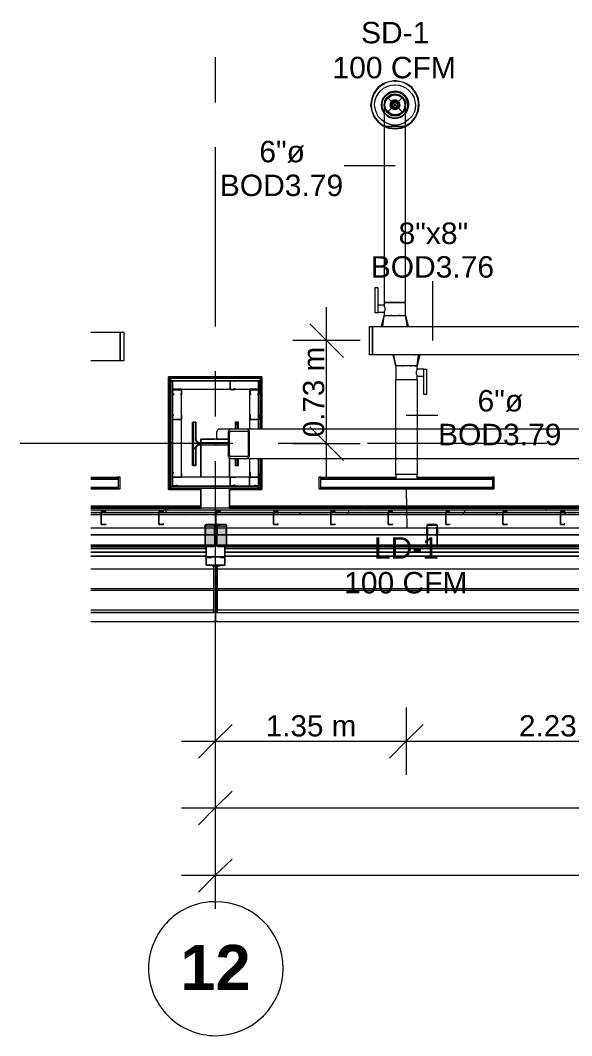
# Model space of a CAD drawing. Header units: metres. Extents: x -2 to 237, y -8 to 52.
# Drawn here: x 3.96 to 7.86, y 5.82 to 13.01 of the extents above; entities that cross this region are included whole.
import ezdxf

# ---------------------------------------------------------------- set-up
doc = ezdxf.new("R2010")
doc.units = ezdxf.units.M
doc.layers.add('HVAC - Ductos', color=5, linetype='Continuous', lineweight=0)
doc.layers.add('PDF2_Text', color=7, linetype='Continuous', lineweight=0)
doc.layers.add('PDF2_Geometry', color=7, linetype='Continuous', lineweight=0, true_color=0xaaaaaa)
doc.layers.add('PDF2_Solid Fills', color=7, linetype='Continuous', lineweight=0, true_color=0xffffff)
doc.styles.add('PDF Helvetica', font='')
doc.styles.add('PDF Helvetica Bold', font='')
doc.styles.get('PDF Helvetica').set_extended_font_data('Helvetica')
doc.styles.get('PDF Helvetica Bold').set_extended_font_data('Helvetica', bold=True)

msp = doc.modelspace()

# ---------------------------------------------------------------- hatches: boundary and pattern name
at = {"layer": 'PDF2_Solid Fills', "lineweight": 0, "transparency": 33554559}
h = msp.add_hatch(color=256, dxfattribs=at)
h.paths.add_polyline_path([(5.4958, 9.908), (5.4821, 9.908), (5.4821, 9.8575), (5.4958, 9.8575)])
h.paths.add_polyline_path([(5.2023, 10.041), (5.2023, 10.1648), (5.1839, 10.1648), (5.1839, 9.8575), (5.2023, 9.8575), (5.2023, 9.9859), (5.2069, 9.9997), (5.2115, 10.0043), (5.2252, 10.0089), (5.4316, 10.0089), (5.4316, 10.018), (5.2115, 10.018), (5.2115, 10.0272), (5.2069, 10.0272), (5.2069, 10.041)])
h.paths.add_polyline_path([(5.4821, 10.1143), (5.4958, 10.1143), (5.4958, 10.1648), (5.4821, 10.1648)])
for points in [[(4.4593, 9.5227), (56.4401, 9.5227), (56.4401, 9.541), (4.4593, 9.541)], [(5.3307, 9.2888), (5.3398, 9.2888), (5.3398, 9.4401), (5.2664, 9.4401), (5.2664, 9.2888), (5.2756, 9.2888), (5.3307, 9.2842)], [(5.4132, 9.2888), (5.4224, 9.2888), (5.4224, 9.4401), (5.349, 9.4401), (5.349, 9.2888), (5.3582, 9.2888), (5.4132, 9.2842)]]:
    msp.add_hatch(color=256, dxfattribs=at).paths.add_polyline_path(points)
h = msp.add_hatch(color=256, dxfattribs=at)
h.paths.add_polyline_path([(6.1562, 9.509), (6.1562, 9.5227), (4.4593, 9.5227), (4.4593, 9.509)])
h.paths.add_polyline_path([(55.7246, 9.5227), (55.7246, 9.509), (56.4538, 9.509), (56.4538, 9.5227)])
h.paths.add_polyline_path([(53.6929, 9.5227), (53.6929, 9.509), (55.72, 9.509), (55.72, 9.5227)])
h.paths.add_polyline_path([(50.8494, 9.5227), (50.8494, 9.509), (53.6883, 9.509), (53.6883, 9.5227)])
h.paths.add_polyline_path([(48.8177, 9.5227), (48.8177, 9.509), (50.8448, 9.509), (50.8448, 9.5227)])
h.paths.add_polyline_path([(45.9742, 9.5227), (45.9742, 9.509), (48.8131, 9.509), (48.8131, 9.5227)])
h.paths.add_polyline_path([(43.9425, 9.5227), (43.9425, 9.509), (45.9696, 9.509), (45.9696, 9.5227)])
h.paths.add_polyline_path([(43.1307, 9.5227), (43.1307, 9.509), (43.9379, 9.509), (43.9379, 9.5227)])
h.paths.add_polyline_path([(41.099, 9.5227), (41.099, 9.509), (43.1261, 9.509), (43.1261, 9.5227)])
h.paths.add_polyline_path([(39.0673, 9.5227), (39.0673, 9.509), (41.0944, 9.509), (41.0944, 9.5227)])
h.paths.add_polyline_path([(38.2555, 9.5227), (38.2555, 9.509), (39.0627, 9.509), (39.0627, 9.5227)])
h.paths.add_polyline_path([(36.2238, 9.5227), (36.2238, 9.509), (38.2509, 9.509), (38.2509, 9.5227)])
h.paths.add_polyline_path([(34.1921, 9.5227), (34.1921, 9.509), (36.2192, 9.509), (36.2192, 9.5227)])
h.paths.add_polyline_path([(33.3803, 9.5227), (33.3803, 9.509), (34.1875, 9.509), (34.1875, 9.5227)])
h.paths.add_polyline_path([(31.3486, 9.5227), (31.3486, 9.509), (33.3757, 9.509), (33.3757, 9.5227)])
h.paths.add_polyline_path([(28.5051, 9.5227), (28.5051, 9.509), (31.344, 9.509), (31.344, 9.5227)])
h.paths.add_polyline_path([(26.4734, 9.5227), (26.4734, 9.509), (28.5005, 9.509), (28.5005, 9.5227)])
h.paths.add_polyline_path([(23.6299, 9.5227), (23.6299, 9.509), (26.4688, 9.509), (26.4688, 9.5227)])
h.paths.add_polyline_path([(21.5982, 9.5227), (21.5982, 9.509), (23.6253, 9.509), (23.6253, 9.5227)])
h.paths.add_polyline_path([(20.7864, 9.5227), (20.7864, 9.509), (21.5936, 9.509), (21.5936, 9.5227)])
h.paths.add_polyline_path([(18.7547, 9.5227), (18.7547, 9.509), (20.7818, 9.509), (20.7818, 9.5227)])
h.paths.add_polyline_path([(16.7229, 9.5227), (16.7229, 9.509), (18.7501, 9.509), (18.7501, 9.5227)])
h.paths.add_polyline_path([(15.9112, 9.5227), (15.9112, 9.509), (16.7184, 9.509), (16.7184, 9.5227)])
h.paths.add_polyline_path([(13.8795, 9.5227), (13.8795, 9.509), (15.9066, 9.509), (15.9066, 9.5227)])
h.paths.add_polyline_path([(11.8478, 9.5227), (11.8478, 9.509), (13.8749, 9.509), (13.8749, 9.5227)])
h.paths.add_polyline_path([(11.036, 9.5227), (11.036, 9.509), (11.8432, 9.509), (11.8432, 9.5227)])
h.paths.add_polyline_path([(9.0043, 9.5227), (9.0043, 9.509), (11.0314, 9.509), (11.0314, 9.5227)])
h.paths.add_polyline_path([(6.1608, 9.5227), (6.1608, 9.509), (8.9997, 9.509), (8.9997, 9.5227)])
h = msp.add_hatch(color=256, dxfattribs=at)
h.paths.add_polyline_path([(6.8442, 9.4355), (6.9038, 9.4401), (6.8396, 9.4401), (6.8396, 9.2888)])
h.paths.add_polyline_path([(6.9084, 9.2888), (6.9129, 9.4401), (6.9084, 9.4401)])
h.paths.add_polyline_path([(6.9038, 9.2842), (6.9038, 9.2888), (6.8442, 9.2888)])

# ---------------------------------------------------------------- linework, layer by layer
at = {"layer": 'HVAC - Ductos', "lineweight": 0}
for points in [[(6.5185, 10.8436), (6.5368, 10.9215), (6.5414, 10.9215), (6.546, 10.9215), (6.5598, 10.9215), (6.5736, 10.9215), (6.5919, 10.9215), (6.6148, 10.9215), (6.6332, 10.9215), (6.6515, 10.9215), (6.6653, 10.9215), (6.6791, 10.9215), (6.6836, 10.9215), (6.6882, 10.9215), (6.6882, 11.0133), (6.6791, 11.0133), (6.6653, 11.0133), (6.6515, 11.0133), (6.6332, 11.0133), (6.6148, 11.0133), (6.5919, 11.0133), (6.5736, 11.0133), (6.5598, 11.0133), (6.546, 11.0133), (6.5414, 11.0133), (6.5368, 11.0133), (6.5414, 11.0133), (6.546, 11.0133), (6.5598, 11.0133), (6.5736, 11.0133), (6.5919, 11.0133), (6.6148, 11.0133), (6.6332, 11.0133), (6.6515, 11.0133), (6.6653, 11.0133), (6.6791, 11.0133), (6.6882, 11.0133), (6.6882, 12.2607), (6.6974, 12.2653), (6.7341, 12.2928), (6.7616, 12.3295), (6.7799, 12.3708), (6.7845, 12.412), (6.7799, 12.458), (6.7616, 12.4992), (6.7341, 12.5359), (6.6974, 12.5634), (6.6561, 12.5771), (6.6148, 12.5863), (6.569, 12.5771), (6.5277, 12.5634), (6.491, 12.5359), (6.4635, 12.4992), (6.4497, 12.458), (6.4405, 12.412), (6.4497, 12.3708), (6.4635, 12.3295), (6.491, 12.2928), (6.5277, 12.2653), (6.5368, 12.2607), (6.5368, 11.0133), (6.5368, 10.9949), (6.491, 10.9949), (6.491, 10.9903), (6.491, 10.9857), (6.491, 10.9812), (6.491, 10.9766), (6.491, 10.9674), (6.491, 10.9628), (6.491, 10.9536), (6.491, 10.949), (6.491, 10.9445), (6.5368, 10.9445), (6.5368, 10.9215), (6.5414, 10.9215)], [(6.6148, 12.5863), (6.6148, 12.5771)], [(6.546, 12.4488), (6.5414, 12.435), (6.5368, 12.412), (6.5414, 12.4396), (6.546, 12.4442), (6.5598, 12.4671), (6.5828, 12.4809), (6.5874, 12.4854), (6.6102, 12.49)], [(6.546, 12.4534), (6.5598, 12.4671), (6.5736, 12.4809), (6.5919, 12.4854)], [(6.546, 12.4534), (6.5598, 12.4671), (6.5736, 12.4809), (6.5828, 12.4809), (6.5828, 12.4854), (6.5874, 12.4854), (6.5919, 12.4854)], [(6.546, 12.4442), (6.5598, 12.4671), (6.5828, 12.4809)], [(6.5828, 12.3479), (6.5598, 12.3616), (6.5736, 12.3479), (6.5919, 12.3387), (6.6148, 12.3387), (6.5874, 12.3433), (6.5828, 12.3433), (6.5598, 12.3616), (6.5782, 12.3479), (6.5919, 12.3433), (6.6148, 12.3387), (6.6332, 12.3433), (6.6515, 12.3479), (6.6653, 12.3616), (6.6791, 12.3754), (6.6836, 12.3937), (6.6882, 12.412), (6.6836, 12.4304), (6.6791, 12.4488), (6.6653, 12.4671), (6.6515, 12.4763), (6.6332, 12.4854), (6.6148, 12.49), (6.6377, 12.4854), (6.6423, 12.4809), (6.6653, 12.4671), (6.6791, 12.4442)], [(6.5828, 12.4809), (6.5828, 12.4854), (6.5874, 12.4854)], [(6.5874, 12.4809), (6.6148, 12.4854), (6.6377, 12.4809)], [(6.5965, 12.4854), (6.5919, 12.4854), (6.6148, 12.4854), (6.6332, 12.4854), (6.6515, 12.4809), (6.6653, 12.4671), (6.6791, 12.4534)], [(6.5965, 12.4854), (6.6148, 12.49), (6.6332, 12.4854), (6.6377, 12.4854), (6.6423, 12.4854), (6.6469, 12.4809), (6.6423, 12.4854), (6.6377, 12.4854)], [(6.6148, 12.49), (6.6423, 12.4854), (6.6653, 12.4671), (6.6836, 12.4442), (6.6836, 12.4396), (6.6882, 12.412), (6.6836, 12.3891), (6.6836, 12.3846), (6.6836, 12.38)], [(6.6469, 12.3433), (6.6423, 12.3433), (6.6377, 12.3433), (6.6148, 12.3387), (6.6332, 12.3387), (6.6515, 12.3479), (6.6653, 12.3616), (6.6836, 12.3846), (6.6653, 12.3616), (6.6791, 12.3754), (6.6882, 12.3937), (6.6882, 12.4075), (6.6882, 12.412), (6.6836, 12.3846), (6.6882, 12.412), (6.6836, 12.4442), (6.6653, 12.4671), (6.6469, 12.4809)], [(6.6791, 12.4534), (6.6653, 12.4671), (6.6515, 12.4809), (6.6423, 12.4809)], [(6.5414, 12.4396), (6.5414, 12.435), (6.5368, 12.412), (6.5368, 12.4075)], [(6.5368, 12.412), (6.5414, 12.3846), (6.5368, 12.412)], [(6.5368, 12.412), (6.5368, 12.4075), (6.5368, 12.3891), (6.5368, 12.3616), (6.5368, 12.3203), (6.5368, 12.2791), (6.5368, 12.2607), (6.5414, 12.2607), (6.546, 12.2607), (6.5598, 12.2607), (6.5736, 12.2607), (6.5919, 12.2607), (6.6148, 12.2607), (6.6332, 12.2607), (6.6515, 12.2607), (6.6653, 12.2607), (6.6791, 12.2607), (6.6882, 12.2607), (6.6882, 12.3066), (6.6882, 12.3433), (6.6882, 12.3754), (6.6882, 12.3983), (6.6882, 12.412)], [(6.546, 12.4442), (6.5414, 12.4442), (6.5414, 12.4396), (6.5414, 12.4442), (6.546, 12.4442), (6.546, 12.4488)], [(6.546, 12.3891), (6.5414, 12.412), (6.546, 12.4396)], [(6.546, 12.38), (6.5414, 12.3846), (6.5598, 12.3616), (6.546, 12.3846)], [(6.5414, 12.3846), (6.5598, 12.3616), (6.5828, 12.3433), (6.6148, 12.3387), (6.6423, 12.3433), (6.6653, 12.3616), (6.6423, 12.3433), (6.6148, 12.3387), (6.5828, 12.3433)], [(6.6791, 12.3846), (6.6653, 12.3616), (6.6423, 12.3479)], [(6.6791, 12.4488), (6.6882, 12.435), (6.6882, 12.412), (6.6836, 12.4396)], [(6.6791, 12.4488), (6.6836, 12.4442), (6.6836, 12.4396), (6.6882, 12.435), (6.6882, 12.412), (6.6882, 12.4075)], [(6.6836, 12.4442), (6.6836, 12.4396)], [(6.6882, 12.2928), (6.6745, 12.2837), (6.6332, 12.2699), (6.5919, 12.2699), (6.5552, 12.2837), (6.5368, 12.2928)], [(6.5368, 12.2653), (6.569, 12.2516), (6.6148, 12.247), (6.6561, 12.2516), (6.6882, 12.2653)], [(6.6882, 12.2607), (6.6561, 12.247), (6.6148, 12.2424), (6.569, 12.247), (6.5368, 12.2607)], [(6.6882, 12.2607), (6.6791, 12.2607), (6.6653, 12.2607), (6.6515, 12.2607), (6.6332, 12.2607), (6.6148, 12.2607), (6.5919, 12.2607), (6.5736, 12.2607), (6.5598, 12.2607), (6.546, 12.2607), (6.5414, 12.2607), (6.5368, 12.2607)], [(6.6148, 11.9809), (6.2526, 11.9809)], [(6.8808, 10.7427), (6.8808, 11.1646)], [(6.1287, 9.775), (6.1287, 10.9812)], [(6.5368, 10.9949), (6.5368, 10.9903), (6.5368, 10.9857), (6.5414, 10.9812), (6.5414, 10.972), (6.5414, 10.9628), (6.5414, 10.9536), (6.5368, 10.949), (6.5368, 10.9445)], [(6.5277, 10.8436), (6.5368, 10.9215), (6.5185, 10.8436), (6.5231, 10.8436), (6.5277, 10.8436), (6.5368, 10.8436)], [(6.5782, 10.9215), (6.5828, 10.9215), (6.5874, 10.9215), (6.5828, 10.9215)], [(6.6102, 10.9215), (6.6148, 10.9215)], [(6.6791, 10.9215), (6.6836, 10.9215)], [(6.7065, 10.8436), (6.6882, 10.9215), (6.7065, 10.8436)], [(6.702, 10.8436), (6.6882, 10.9215)], [(4.4593, 10.8023), (4.6657, 10.8023), (4.6657, 10.6005), (4.4593, 10.6005)], [(6.0095, 10.8619), (6.1287, 10.7427), (6.248, 10.6234)], [(6.5414, 10.8436), (6.5598, 10.8436), (6.5644, 10.8436), (6.569, 10.8436), (6.5782, 10.8436), (6.5919, 10.8436), (6.5965, 10.8436), (6.6011, 10.8436), (6.624, 10.8436), (6.6286, 10.8436), (6.6332, 10.8436), (6.6469, 10.8436), (6.6561, 10.8436), (6.6607, 10.8436), (6.6653, 10.8436), (6.6836, 10.8436)], [(6.6882, 10.8436), (6.6974, 10.8436), (6.702, 10.8436), (6.7065, 10.8436)], [(6.3671, 10.7427), (6.1287, 10.7427), (5.8902, 10.7427)], [(6.6194, 10.6417), (6.6102, 10.6417), (6.6057, 10.6417), (6.6011, 10.6417)], [(6.6011, 10.6417), (6.6194, 10.5638), (6.6011, 10.6417)], [(6.6194, 10.5638), (6.624, 10.5638), (6.6194, 10.5638), (6.6057, 10.6417)], [(6.7891, 10.6417), (6.7708, 10.5638), (6.7662, 10.5638), (6.7616, 10.5638), (6.7479, 10.5638), (6.7341, 10.5638), (6.7157, 10.5638), (6.6928, 10.5638), (6.6745, 10.5638), (6.6561, 10.5638), (6.6423, 10.5638), (6.6286, 10.5638), (6.624, 10.5638), (6.6194, 10.5638), (6.6194, 10.4675), (6.6286, 10.4675), (6.6423, 10.4675), (6.6561, 10.4675), (6.6745, 10.4675), (6.6928, 10.4675), (6.7157, 10.4675), (6.7341, 10.4675), (6.7479, 10.4675), (6.7616, 10.4675), (6.7662, 10.4675), (6.7708, 10.4675), (6.7708, 9.7933), (6.7662, 9.7933), (6.7616, 9.7933), (6.7479, 9.7933), (6.7341, 9.7933), (6.7157, 9.7933), (6.6928, 9.7933), (6.6745, 9.7933), (6.6561, 9.7933), (6.6423, 9.7933), (6.6286, 9.7933), (6.624, 9.7933), (6.6194, 9.7933), (6.6194, 9.7612), (6.624, 9.7612), (6.6286, 9.7612), (6.6423, 9.7612), (6.6561, 9.7612), (6.6745, 9.7612), (6.6928, 9.7612), (6.7157, 9.7612), (6.7341, 9.7612), (6.7479, 9.7612), (6.7616, 9.7612), (6.7662, 9.7612), (6.7708, 9.7612), (6.7708, 9.7933), (6.7662, 9.7933)], [(6.7708, 9.7933), (6.7662, 9.7933), (6.7616, 9.7933), (6.7479, 9.7933), (6.7341, 9.7933), (6.7157, 9.7933), (6.6928, 9.7933), (6.6745, 9.7933), (6.6561, 9.7933), (6.6423, 9.7933), (6.6286, 9.7933), (6.6194, 9.7933), (6.6194, 10.4675), (6.6286, 10.4675), (6.6423, 10.4675), (6.6561, 10.4675), (6.6745, 10.4675), (6.6928, 10.4675), (6.7157, 10.4675), (6.7341, 10.4675), (6.7479, 10.4675), (6.7616, 10.4675), (6.7662, 10.4675), (6.7708, 10.4675), (6.7708, 10.4904), (6.8166, 10.4904), (6.8166, 10.495), (6.8166, 10.4996), (6.8166, 10.5042), (6.8166, 10.5088), (6.8166, 10.5179), (6.8166, 10.5225), (6.8166, 10.5271), (6.8166, 10.5317), (6.8166, 10.5362), (6.8166, 10.5408), (6.7708, 10.5408), (6.7708, 10.5638), (6.7799, 10.6417)], [(6.6423, 10.6417), (6.624, 10.6417)], [(6.7479, 10.6417), (6.7433, 10.6417), (6.7387, 10.6417), (6.7295, 10.6417), (6.7157, 10.6417), (6.7111, 10.6417), (6.7065, 10.6417), (6.6836, 10.6417), (6.6791, 10.6417), (6.6745, 10.6417), (6.6607, 10.6417), (6.6515, 10.6417), (6.6469, 10.6417)], [(6.7662, 10.6417), (6.7525, 10.6417), (6.7571, 10.6417)], [(6.7708, 10.5638), (6.7891, 10.6417), (6.7845, 10.6417), (6.7799, 10.6417), (6.7708, 10.6417)], [(6.7708, 10.4904), (6.7708, 10.495), (6.7662, 10.5042), (6.7662, 10.5134), (6.7662, 10.5179), (6.7662, 10.5271), (6.7708, 10.5362), (6.7708, 10.5408)], [(6.6928, 10.2152), (6.9175, 10.2152)], [(6.0095, 10.1327), (6.1287, 10.0134), (6.248, 9.8942)], [(5.8902, 10.0134), (6.1287, 10.0134), (6.3671, 10.0134)], [(4.4593, 9.775), (4.6519, 9.775), (4.6519, 9.7704), (4.6519, 9.752), (4.6519, 9.7429)], [(4.6519, 9.7704), (4.4593, 9.7704)], [(4.4593, 9.7612), (4.6519, 9.7612), (4.4593, 9.7612), (4.6519, 9.7612), (4.6519, 9.7016), (4.4593, 9.7016)], [(4.6519, 9.7199), (4.6519, 9.7107), (4.6519, 9.6924), (4.4593, 9.6924), (4.6519, 9.6924)], [(4.6519, 9.7566), (4.6519, 9.752), (4.6519, 9.7475)], [(4.6519, 9.7153), (4.6519, 9.7107), (4.6519, 9.7062)], [(6.0874, 9.7429), (6.0874, 9.752), (6.0874, 9.7704), (6.0874, 9.775), (6.6194, 9.775)], [(6.6194, 9.7704), (6.0874, 9.7704)], [(6.0874, 9.7475), (6.0874, 9.752), (6.0874, 9.7566)], [(7.3028, 9.7199), (7.3028, 9.7107), (7.3028, 9.6924), (6.0874, 9.6924), (7.3028, 9.6924)], [(6.0874, 9.6924), (6.0874, 9.7107), (6.0874, 9.7199)], [(6.0874, 9.7062), (6.0874, 9.7107), (6.0874, 9.7153)], [(6.7708, 9.775), (7.3028, 9.775), (7.3028, 9.7704), (7.3028, 9.752), (7.3028, 9.7429)], [(7.3028, 9.7704), (6.7708, 9.7704)], [(7.3028, 9.7566), (7.3028, 9.752), (7.3028, 9.7475)], [(7.3028, 9.7153), (7.3028, 9.7107), (7.3028, 9.7062)], [(6.6928, 9.6924), (6.6974, 9.4127)]]:
    msp.add_lwpolyline(points, dxfattribs=at)
for points in [[(6.6882, 12.2653), (6.6974, 12.2699), (6.7295, 12.2928), (6.7571, 12.3295), (6.7754, 12.3708), (6.7799, 12.412, 1.013803), (6.4451, 12.412), (6.4497, 12.3708), (6.4681, 12.3295), (6.4956, 12.2928), (6.5277, 12.2699), (6.5368, 12.2653)], [(6.5368, 12.2928), (6.5185, 12.3066), (6.491, 12.3341), (6.4773, 12.3708), (6.4681, 12.412, -0.994591), (6.7571, 12.412), (6.7525, 12.3708), (6.7341, 12.3341), (6.7065, 12.3066), (6.6882, 12.2928)]]:
    msp.add_lwpolyline(points, format="xyb", dxfattribs=at)
msp.add_lwpolyline([(6.6882, 12.3571), (6.702, 12.38), (6.7111, 12.412, 1.018928), (6.5185, 12.412), (6.5231, 12.38), (6.5368, 12.3616, -1.353053), (6.7065, 12.412), (6.702, 12.38), (6.6882, 12.3616, 1.353203), (6.5185, 12.412, -1.420109)], format="xyb", close=True, dxfattribs=at)
for points in [[(6.5598, 12.4671), (6.5414, 12.4442), (6.5368, 12.412), (6.5368, 12.4075), (6.5414, 12.3937), (6.546, 12.3754), (6.5598, 12.3616), (6.5506, 12.3754), (6.5414, 12.3937), (6.5414, 12.412), (6.5414, 12.4304), (6.5506, 12.4488), (6.5598, 12.4671), (6.5782, 12.4763), (6.5919, 12.4854), (6.6148, 12.49), (6.5828, 12.4854)], [(6.6791, 12.3846), (6.6653, 12.3616), (6.6423, 12.3479), (6.6148, 12.3433), (6.5874, 12.3479), (6.5644, 12.3616), (6.546, 12.3846), (6.5414, 12.412), (6.546, 12.4396), (6.5644, 12.4625), (6.5874, 12.4809), (6.6148, 12.4854), (6.6423, 12.4809), (6.6653, 12.4625), (6.6791, 12.4396), (6.6836, 12.412)], [(6.5185, 12.412), (6.5231, 12.38), (6.5368, 12.3571), (6.5231, 12.38)], [(6.5828, 12.4304), (6.5782, 12.412), (6.5828, 12.4304), (6.5965, 12.4442), (6.6148, 12.4488), (6.6286, 12.4442), (6.6423, 12.4304), (6.6469, 12.412), (6.6423, 12.4304), (6.6286, 12.4442), (6.6148, 12.4488), (6.5965, 12.4442)], [(6.6423, 12.3983), (6.6469, 12.412), (6.6423, 12.3937), (6.6286, 12.3846), (6.6148, 12.38), (6.5965, 12.3846), (6.5828, 12.3937), (6.5782, 12.412), (6.5828, 12.3983), (6.5965, 12.3846), (6.6148, 12.38), (6.6286, 12.3846)], [(6.5919, 12.4258), (6.5874, 12.412), (6.5919, 12.4304), (6.6057, 12.4396), (6.6194, 12.4396), (6.6332, 12.4304), (6.6377, 12.412), (6.6332, 12.4258), (6.6194, 12.435), (6.6057, 12.435)], [(6.6332, 12.3983), (6.6377, 12.412), (6.6332, 12.3983), (6.6194, 12.3891), (6.6057, 12.3891), (6.5919, 12.3983), (6.5874, 12.412), (6.5919, 12.3983), (6.6057, 12.3891), (6.6194, 12.3891)], [(6.6286, 12.3983), (6.6148, 12.3937), (6.6011, 12.3983), (6.5919, 12.412), (6.6011, 12.4258), (6.6148, 12.435), (6.6286, 12.4258), (6.6332, 12.412)], [(6.6102, 12.4166), (6.6057, 12.412), (6.6102, 12.4166), (6.6148, 12.4166), (6.6194, 12.412), (6.6148, 12.4166)], [(6.6148, 12.4075), (6.6194, 12.412), (6.6148, 12.4075), (6.6102, 12.4075), (6.6057, 12.412), (6.6102, 12.4075)], [(6.6607, 12.3295), (6.6286, 12.3203), (6.5965, 12.3203), (6.5644, 12.3295), (6.5414, 12.3525), (6.5368, 12.3571), (6.5414, 12.3525), (6.5368, 12.3616), (6.5414, 12.3525), (6.5644, 12.3341), (6.5965, 12.3203), (6.6286, 12.3203), (6.6607, 12.3341), (6.6836, 12.3525), (6.6882, 12.3616), (6.6836, 12.3525), (6.6607, 12.3341), (6.6286, 12.3203), (6.5965, 12.3203), (6.5644, 12.3341), (6.5414, 12.3525), (6.5644, 12.3295), (6.5965, 12.3203), (6.6286, 12.3203), (6.6607, 12.3295), (6.6882, 12.3525), (6.6882, 12.3571), (6.6882, 12.3525)], [(6.4727, 11.1187), (6.491, 11.1187), (6.491, 10.9399), (6.4727, 10.9399)], [(6.6469, 10.9215), (6.6423, 10.9215), (6.6377, 10.9215), (6.6423, 10.9215)], [(4.6932, 10.8023), (4.6932, 10.6005), (4.6657, 10.6005), (4.6657, 10.8023)], [(6.4314, 10.6417), (6.4314, 10.8436), (6.4543, 10.8436), (6.4543, 10.6417)], [(8.4172, 10.6417), (6.4543, 10.6417), (6.4543, 10.8436), (8.4172, 10.8436)], [(6.6607, 10.5638), (6.6653, 10.5638), (6.6699, 10.5638), (6.6653, 10.5638)], [(6.7203, 10.5638), (6.7249, 10.5638)], [(6.7525, 10.5638), (6.7616, 10.5638)], [(6.835, 10.362), (6.8166, 10.362), (6.8166, 10.5408), (6.835, 10.5408)], [(4.6657, 9.6924), (4.6657, 9.775), (4.6519, 9.775), (4.6519, 9.6924)], [(6.0737, 9.6924), (6.0874, 9.6924), (6.0874, 9.775), (6.0737, 9.775)], [(6.0874, 9.7612), (7.3028, 9.7612), (6.0874, 9.7612), (7.3028, 9.7612), (7.3028, 9.7016), (6.0874, 9.7016)], [(7.3165, 9.6924), (7.3165, 9.775), (7.3028, 9.775), (7.3028, 9.6924)]]:
    msp.add_lwpolyline(points, close=True, dxfattribs=at)
at = {"layer": 'HVAC - Ductos', "color": 252, "lineweight": 0, "true_color": 0x939598}
for points in [[(5.3398, 8.1423), (5.3398, 7.9037), (5.3398, 7.6653)], [(6.6928, 8.1423), (6.6928, 7.9037), (6.6928, 7.6653)], [(5.4591, 8.023), (5.3398, 7.9037), (5.2207, 7.7845)], [(6.812, 8.023), (6.6928, 7.9037), (6.5736, 7.7845)], [(5.1014, 7.9037), (6.6928, 7.9037), (8.9309, 7.9037), (11.0635, 7.9037), (13.3337, 7.9037), (16.0626, 7.9037), (18.0301, 7.9037), (20.259, 7.9037), (22.4558, 7.9037), (23.7537, 7.9037), (24.8545, 7.9037), (27.1017, 7.9037), (29.4865, 7.9037), (31.665, 7.9037), (32.9583, 7.9037), (34.2701, 7.9037), (36.577, 7.9037)], [(5.3398, 7.6699), (5.3398, 7.4314), (5.3398, 7.1929)], [(5.4591, 7.5506), (5.3398, 7.4314), (5.2207, 7.3121)], [(5.1014, 7.4314), (14.5491, 7.4314), (23.7537, 7.4314), (32.9583, 7.4314), (42.163, 7.4314), (51.3722, 7.4314), (56.2108, 7.4314)], [(5.3398, 7.1883), (5.3398, 6.9544), (5.3398, 6.7159)], [(5.4591, 7.069), (5.3398, 6.9544), (5.2207, 6.8352)], [(5.1014, 6.9544), (56.2108, 6.9544)]]:
    msp.add_lwpolyline(points, dxfattribs=at)
at = {"layer": 'PDF2_Geometry', "lineweight": 0}
for points in [[(56.408, 23.3686), (56.408, 21.8782), (55.3485, 21.8782), (55.3485, 21.8644), (56.408, 21.8644), (56.408, 9.5548), (4.4593, 9.5548)], [(56.408, 21.8644), (56.4538, 21.8644), (56.4401, 21.8644), (56.4217, 21.8644), (56.4217, 9.5548), (56.4217, 9.541), (4.4593, 9.541)], [(5.3398, 12.7514), (5.3398, 12.4304)], [(5.3398, 12.114), (5.3398, 10.8436)], [(4.4593, 9.4172), (56.5456, 9.4172), (56.5456, 9.4401), (56.5456, 9.5089), (56.5456, 9.5548), (56.5456, 9.8483), (56.5456, 10.252), (56.5456, 10.6601), (56.5456, 11.0637)], [(5.3398, 10.5271), (5.3398, 10.2061)], [(5.4407, 9.908), (5.4821, 9.908), (5.4821, 9.8575), (5.5049, 9.8575), (5.5049, 9.908), (5.5829, 9.908), (5.5829, 9.775), (5.1014, 9.775), (5.1014, 10.3987), (5.0372, 10.3987), (5.0372, 9.775), (5.0372, 9.7107), (5.5829, 9.7107), (5.6472, 9.7107), (5.6472, 9.908), (5.6472, 9.697), (5.6609, 9.697), (5.6609, 9.908), (5.6609, 9.697), (5.6655, 9.6924), (5.6701, 9.6878), (5.4407, 9.6878), (5.6701, 9.6878), (5.6701, 9.908), (5.6701, 9.6878), (5.6655, 9.6924), (5.6609, 9.697), (5.6609, 9.908), (5.6609, 9.697), (5.6609, 9.908), (5.6609, 9.697), (5.4407, 9.697), (5.6609, 9.697), (5.4407, 9.697), (5.6609, 9.697), (5.5829, 9.697), (5.0188, 9.697), (5.0188, 9.6924), (5.0142, 9.6878), (5.0096, 9.6878), (5.0096, 10.4858), (5.6701, 10.4858), (5.6701, 10.4813), (5.6655, 10.4767), (5.6609, 10.4767), (5.6609, 10.1143), (5.6609, 10.4583), (5.6472, 10.4583), (5.0372, 10.4583), (5.0372, 10.3987), (5.1014, 10.3987), (5.5829, 10.3987), (5.6472, 10.3987), (5.6472, 10.4583), (5.6472, 10.1143), (5.6472, 10.3987), (5.5829, 10.3987), (5.5829, 10.1143)], [(5.6609, 10.4767), (5.0188, 10.4767), (5.6609, 10.4767)], [(5.6609, 10.1143), (5.6609, 10.4767)], [(5.6609, 10.1143), (5.6609, 10.4767)], [(5.6609, 10.1143), (5.6609, 10.4767), (5.6609, 10.1143)], [(9.3253, 10.1143), (5.6655, 10.1143), (5.6655, 10.4767), (5.6655, 10.1143)], [(5.5829, 9.908), (5.5829, 9.775), (5.5829, 9.7107), (5.5829, 9.775), (5.1014, 9.775), (5.0372, 9.775), (5.1014, 9.775), (5.1014, 10.3987), (5.5829, 10.3987), (5.5829, 10.1143), (5.5049, 10.1143), (5.5049, 10.1648), (5.4821, 10.1648), (5.4821, 10.1143), (5.3674, 10.1143), (5.3628, 10.1143), (5.3582, 10.1097), (5.3536, 10.1052), (5.3536, 10.1006), (5.349, 10.096), (5.349, 10.0914), (5.349, 10.0456)], [(5.239, 10.0043), (5.239, 9.775), (5.239, 10.0043), (5.2252, 10.0043), (5.2161, 9.9997), (5.2069, 9.9905), (5.2023, 9.9814), (5.2023, 9.8575), (5.1793, 9.8575), (5.1793, 10.1648), (5.2023, 10.1648), (5.2023, 10.041), (5.2069, 10.0318), (5.2161, 10.0226), (5.2252, 10.018), (5.239, 10.018), (5.239, 10.0456), (5.239, 10.018)], [(5.4316, 10.018), (5.2252, 10.018), (5.2115, 10.018), (5.2069, 10.0272), (5.2023, 10.041), (5.2023, 10.1648), (5.1839, 10.1648), (5.1839, 9.8575), (5.2023, 9.8575), (5.2023, 9.9814), (5.2069, 9.9951), (5.2115, 10.0043), (5.2252, 10.0043), (5.4316, 10.0043)], [(5.4958, 10.1143), (5.4958, 10.1648), (5.4821, 10.1648), (5.4821, 10.1143)], [(5.4821, 10.1465), (5.4958, 10.1602)], [(5.5646, 9.908), (9.6281, 9.908), (9.6326, 9.9126), (9.6372, 9.9126), (9.6418, 9.9172), (9.6464, 9.9217), (9.6464, 9.9263), (9.6464, 9.9355), (9.6464, 10.0914), (9.6464, 10.096), (9.6464, 10.1006), (9.6418, 10.1052), (9.6372, 10.1097), (9.6326, 10.1143), (9.6281, 10.1143), (5.5646, 10.1143)], [(4.4363, 10.0134), (3.9594, 10.0134)], [(5.4637, 10.0134), (4.4363, 10.0134)], [(5.2207, 10.0043), (5.2298, 10.018)], [(5.3628, 10.0456), (5.3582, 10.0456), (5.3536, 10.0456), (5.349, 10.0456), (5.3536, 10.0456), (5.3582, 10.0456), (5.3628, 10.0456), (5.4316, 10.0456), (5.239, 10.0456), (5.3215, 10.0456), (5.3261, 10.0456), (5.3307, 10.0456), (5.3353, 10.0456), (5.3307, 10.0456), (5.3261, 10.0456), (5.3215, 10.0456)], [(5.3398, 10.0043), (5.3536, 10.018)], [(6.1012, 10.0134), (5.7847, 10.0134)], [(7.6881, 10.0134), (6.4177, 10.0134)], [(5.1839, 9.9722), (5.2023, 9.9905)], [(5.1931, 9.8575), (5.2023, 9.8667)], [(5.3398, 9.8896), (5.3398, 8.5413)], [(5.4407, 9.775), (5.4407, 9.9126), (5.4407, 9.775)], [(5.6655, 9.908), (5.6655, 9.6924), (5.4407, 9.6924), (5.6655, 9.6924), (5.6655, 9.908), (9.3253, 9.908)], [(5.4821, 9.908), (5.4821, 9.8575), (5.4958, 9.8575), (5.4958, 9.908)], [(5.0188, 9.697), (5.6609, 9.697), (5.0188, 9.697)], [(5.4407, 9.697), (5.6609, 9.697)], [(5.4407, 9.697), (5.6609, 9.697)], [(4.4593, 9.5548), (5.239, 9.5548)], [(6.1562, 9.5227), (5.7526, 9.5227), (5.3444, 9.5227), (4.9409, 9.5227), (4.5327, 9.5227), (4.4593, 9.5227)], [(6.1562, 9.5089), (5.7526, 9.5089), (5.3444, 9.5089), (4.9409, 9.5089), (4.5327, 9.5089), (4.4593, 9.5089)], [(5.4407, 9.5548), (14.4436, 9.5548)], [(5.4407, 9.5548), (14.4436, 9.5548)], [(5.4407, 9.5548), (14.4436, 9.5548)], [(8.9997, 9.5227), (8.5961, 9.5227), (8.1879, 9.5227), (7.7844, 9.5227), (7.3761, 9.5227), (6.9726, 9.5227), (6.5644, 9.5227), (6.1608, 9.5227)], [(8.9997, 9.5089), (8.5961, 9.5089), (8.1879, 9.5089), (7.7844, 9.5089), (7.3761, 9.5089), (6.9726, 9.5089), (6.5644, 9.5089), (6.1608, 9.5089)], [(5.2664, 9.4264), (5.2664, 9.431)], [(5.2756, 9.4355), (5.2756, 9.4401)], [(5.3582, 9.4401), (5.349, 9.4355), (5.349, 9.4264), (5.349, 9.298), (5.349, 9.2888), (5.3582, 9.2842), (5.4132, 9.2842), (5.4224, 9.2888), (5.4224, 9.298), (5.4224, 9.4264), (5.4224, 9.4355), (5.4132, 9.4401), (5.3766, 9.4401)], [(5.2664, 9.4172), (5.2664, 9.3668)], [(5.271, 9.4172), (5.271, 9.3668)], [(5.3353, 9.3668), (5.3353, 9.4172)], [(5.3398, 9.3668), (5.3398, 9.4172)], [(5.349, 9.4172), (5.349, 9.3668)], [(5.3536, 9.4172), (5.3536, 9.3668)], [(5.4178, 9.3668), (5.4178, 9.4172)], [(5.4224, 9.3668), (5.4224, 9.4172)], [(6.8396, 9.3668), (6.8396, 9.4172)], [(6.8442, 9.4172), (6.8442, 9.3668)], [(6.9084, 9.3668), (6.9084, 9.4172)], [(6.9129, 9.4172), (6.9129, 9.3668)], [(5.3307, 9.2888), (5.3582, 9.2888), (5.3307, 9.2888)], [(5.3307, 9.2888), (5.3582, 9.2888), (5.3307, 9.2888)], [(6.835, 9.2155), (6.9129, 9.2155)], [(4.4593, 8.7522), (5.3444, 8.7522), (5.3444, 8.7568), (5.3444, 8.7614), (5.3444, 8.7706), (5.3444, 8.7843), (5.3444, 8.8027), (5.3444, 8.8165), (4.4593, 8.8165), (5.3307, 8.8165), (5.3307, 9.1467)], [(5.3261, 9.1467), (5.317, 9.1467), (5.3261, 9.1467)], [(5.3261, 9.1467), (5.317, 9.1467), (5.3261, 9.1467)], [(5.3444, 9.1467), (5.3582, 9.1467), (5.3444, 9.1467), (5.3444, 8.8165), (5.3398, 8.8165), (8.4126, 8.8165), (8.4081, 8.8165), (11.4855, 8.8165), (11.4763, 8.8165), (14.5537, 8.8165), (14.5491, 8.8165), (17.6219, 8.8165), (17.6173, 8.8165), (20.6901, 8.8165), (20.6855, 8.8165), (23.7583, 8.8165), (23.7537, 8.8165), (26.8265, 8.8165), (26.8219, 8.8165), (29.8947, 8.8165), (29.8901, 8.8165), (32.9629, 8.8165), (32.9583, 8.8165), (36.0312, 8.8165)], [(5.3444, 8.8165), (5.3398, 8.8165), (5.3398, 8.8027), (5.3398, 8.7843), (5.3398, 8.7706), (5.3398, 8.7614), (5.3398, 8.7568), (5.3398, 8.7522), (8.4126, 8.7522), (8.4126, 8.7568), (8.4126, 8.7614), (8.4126, 8.7706), (8.4126, 8.7843), (8.4126, 8.8027), (8.4126, 8.8165), (8.4126, 9.1467), (8.4081, 9.1467), (8.4081, 8.8165)], [(5.3398, 9.1467), (5.3398, 8.8165)], [(5.3536, 9.1467), (5.3536, 8.8165), (8.3989, 8.8165), (8.3989, 9.1467)], [(5.3307, 9.1237), (4.4593, 9.1237)], [(8.3989, 9.1237), (5.3536, 9.1237)], [(4.4593, 8.9861), (5.3307, 8.9861)], [(5.3307, 8.9724), (4.4593, 8.9724)], [(5.3536, 8.9861), (8.3989, 8.9861)], [(8.3989, 8.9724), (5.3536, 8.9724)], [(4.4593, 8.8348), (5.3307, 8.8348)], [(5.3536, 8.8348), (8.3989, 8.8348)], [(5.3307, 8.7568), (5.3307, 8.7522), (5.3398, 8.7522), (5.3398, 8.7568)], [(5.3444, 8.7568), (5.3444, 8.7522), (5.3536, 8.7522), (5.3536, 8.7568)], [(5.3398, 8.5413), (5.3398, 7.89)], [(5.3398, 7.413), (5.3398, 6.7664)]]:
    msp.add_lwpolyline(points, dxfattribs=at)
at = {"layer": 'PDF2_Geometry', "color": 8, "lineweight": 0, "true_color": 0x808080}
msp.add_lwpolyline([(6.6745, 12.458), (6.6377, 12.4854), (6.5874, 12.4854), (6.5506, 12.458), (6.5368, 12.412), (6.5506, 12.3662), (6.5874, 12.3387), (6.6377, 12.3387), (6.6745, 12.3662), (6.6882, 12.412)], close=True, dxfattribs=at)
for points in [[(6.5598, 12.4671), (6.6653, 12.3616)], [(6.6653, 12.4671), (6.5598, 12.3616)]]:
    msp.add_lwpolyline(points, dxfattribs=at)
at = {"layer": 'PDF2_Geometry', "lineweight": 0}
for points in [[(5.0188, 10.4767), (5.6609, 10.4767), (5.6655, 10.4767), (5.6701, 10.4813), (5.6701, 10.4858), (5.0096, 10.4858), (5.0142, 10.4858), (5.0142, 10.4813)], [(5.6609, 10.4767), (5.0188, 10.4767), (5.0188, 9.697), (5.0188, 10.4767), (5.0142, 10.4813), (5.0142, 10.4858), (5.0096, 10.4858), (5.0096, 9.6878), (5.0096, 10.4858), (5.0142, 10.4858), (5.0142, 10.4813), (5.0188, 10.4767), (5.0188, 9.697), (5.0188, 9.6924), (5.0142, 9.6878), (5.0096, 9.6878), (5.0096, 10.4858), (5.6701, 10.4858), (5.0096, 10.4858), (5.0142, 10.4858), (5.0142, 10.4813), (5.0188, 10.4767), (5.6655, 10.4767), (5.0188, 10.4767), (5.6609, 10.4767), (5.6655, 10.4767), (5.6701, 10.4813), (5.6701, 10.4858), (5.6701, 10.1143), (5.6701, 10.4858), (5.6701, 10.1143), (5.6701, 10.4858), (5.6701, 10.4813), (5.6655, 10.4767), (5.6609, 10.4767), (5.6609, 10.1143), (5.6609, 10.3987), (5.6609, 10.4767), (5.0188, 10.4767), (5.6609, 10.4767), (5.0188, 10.4767), (5.6609, 10.4767), (5.0234, 10.4767), (5.0234, 10.4583), (5.6609, 10.4583)], [(5.0188, 9.6924), (5.239, 9.6924), (5.0188, 9.6924), (5.0188, 10.4767), (5.0188, 9.697), (5.0188, 10.4767), (5.0188, 10.3987), (5.0188, 9.775), (5.0188, 9.697), (5.0188, 10.4767)], [(5.0234, 10.4767), (5.0188, 10.4767), (5.0188, 9.697), (5.0234, 9.697)], [(5.0372, 10.4583), (5.0234, 10.4583), (5.0234, 9.7107), (5.0372, 9.7107)], [(5.0418, 10.3941), (5.0372, 10.3941), (5.0372, 10.3987), (5.0372, 10.4583), (5.0418, 10.4583), (5.0693, 10.4583), (5.0693, 10.4537), (5.0693, 10.4583), (5.0418, 10.4583), (5.0372, 10.4583), (5.0372, 10.3987), (5.0418, 10.3987), (5.0693, 10.3987), (5.0693, 10.4033), (5.0693, 10.3941)], [(5.4453, 10.3941), (5.4453, 10.3987), (5.4453, 10.4583), (5.4775, 10.4583), (5.4775, 10.4537), (5.4729, 10.4537), (5.4729, 10.4583), (5.4453, 10.4583), (5.4453, 10.3987), (5.4729, 10.3987), (5.4729, 10.4033), (5.4775, 10.4033), (5.4775, 10.3941)], [(5.6196, 10.4537), (5.6196, 10.4583)], [(5.6472, 10.4583), (5.6518, 10.4583), (5.6518, 10.3987), (5.6518, 10.3941), (5.6472, 10.3941), (5.6196, 10.3941), (5.6196, 10.4033), (5.6196, 10.3987), (5.6472, 10.3987), (5.6518, 10.3987), (5.6518, 10.4583), (5.6472, 10.4583), (5.6196, 10.4583)], [(5.6609, 10.4767), (5.6609, 10.1143)], [(5.0372, 10.3941), (5.0418, 10.3941), (5.1014, 10.3941), (5.1014, 10.362), (5.0968, 10.362), (5.0968, 10.3666), (5.1014, 10.3666), (5.1014, 10.3941), (5.0418, 10.3941), (5.0372, 10.3941), (5.0372, 10.3666), (5.0464, 10.3666), (5.0464, 10.362), (5.0372, 10.362)], [(5.5875, 10.3941), (5.6472, 10.3941), (5.6518, 10.3941), (5.6518, 10.362), (5.6426, 10.362), (5.6426, 10.3666), (5.6518, 10.3666), (5.6518, 10.3941), (5.6472, 10.3941), (5.5875, 10.3941), (5.5875, 10.3666), (5.5921, 10.3666), (5.5921, 10.362), (5.5875, 10.362)], [(5.1014, 10.1831), (5.0418, 10.1831), (5.0372, 10.1831), (5.0372, 10.2152), (5.0464, 10.2152), (5.0372, 10.2152), (5.0372, 10.1831), (5.0418, 10.1831), (5.1014, 10.1831), (5.1014, 10.2152)], [(5.0968, 10.2152), (5.1014, 10.2152)], [(5.6518, 10.1831), (5.6472, 10.1831), (5.5875, 10.1831), (5.5875, 10.2152), (5.5921, 10.2152), (5.5875, 10.2152), (5.5875, 10.1831), (5.6472, 10.1831), (5.6518, 10.1831), (5.6518, 10.2152)], [(5.6426, 10.2152), (5.6518, 10.2152)], [(5.5646, 9.908), (5.5692, 9.9126), (5.5738, 9.9126), (5.5784, 9.9172), (5.5829, 9.9217), (5.5829, 9.9263), (5.5829, 9.9355), (5.5829, 10.0914), (5.5829, 10.096), (5.5829, 10.1006), (5.5784, 10.1052), (5.5738, 10.1097), (5.5692, 10.1143), (5.5646, 10.1143), (5.4499, 10.1143), (5.4453, 10.1143), (5.4407, 10.1097), (5.4361, 10.1052), (5.4361, 10.1006), (5.4316, 10.096), (5.4316, 10.0914), (5.4316, 9.9355), (5.4316, 9.9263), (5.4361, 9.9217), (5.4361, 9.9172), (5.4407, 9.9126), (5.4453, 9.9126), (5.4499, 9.908)], [(5.5738, 10.0914), (5.5738, 9.9355), (5.5738, 9.9309), (5.5738, 9.9263), (5.5692, 9.9217), (5.5646, 9.9217), (5.4499, 9.9217), (5.4453, 9.9217), (5.4453, 9.9263), (5.4407, 9.9263), (5.4407, 9.9309), (5.4407, 9.9355), (5.4407, 10.0914), (5.4407, 10.096), (5.4453, 10.096), (5.4453, 10.1006), (5.4499, 10.1006), (5.5646, 10.1006), (5.5692, 10.1006), (5.5738, 10.096)], [(5.6701, 9.6878), (5.4407, 9.6878), (5.6701, 9.6878), (5.6701, 9.908), (5.6701, 9.6878), (5.6655, 9.6924), (5.6609, 9.697), (5.6609, 9.908), (5.6609, 9.697), (5.6609, 9.908), (5.6609, 9.697), (5.6655, 9.6924)], [(5.1014, 9.7795), (5.1014, 9.775), (5.0418, 9.775), (5.0372, 9.775), (5.0372, 9.7795), (5.0372, 9.8071), (5.0464, 9.8071), (5.0372, 9.8071), (5.0372, 9.7795), (5.0418, 9.775), (5.1014, 9.775), (5.1014, 9.7795), (5.1014, 9.8071)], [(5.0968, 9.8071), (5.1014, 9.8071)], [(5.6518, 9.7795), (5.6518, 9.775), (5.6472, 9.775), (5.5875, 9.775), (5.5875, 9.7795), (5.5875, 9.8071), (5.5921, 9.8071), (5.5875, 9.8071), (5.5875, 9.7795), (5.5875, 9.775), (5.6472, 9.775), (5.6518, 9.7795), (5.6518, 9.8071)], [(5.6426, 9.8071), (5.6518, 9.8071)], [(5.0418, 9.7107), (5.0372, 9.7107), (5.0372, 9.7153), (5.0372, 9.775), (5.0418, 9.775), (5.0693, 9.775), (5.0693, 9.7704), (5.0693, 9.775), (5.0418, 9.775), (5.0372, 9.775), (5.0372, 9.7153), (5.0418, 9.7153), (5.0693, 9.7153), (5.0693, 9.7199), (5.0693, 9.7107)], [(5.4453, 9.7107), (5.4453, 9.7153), (5.4453, 9.775), (5.4775, 9.775), (5.4775, 9.7704), (5.4729, 9.7704), (5.4729, 9.775), (5.4453, 9.775), (5.4453, 9.7153), (5.4729, 9.7153), (5.4729, 9.7199), (5.4775, 9.7199), (5.4775, 9.7107)], [(5.6196, 9.7704), (5.6196, 9.775)], [(5.6472, 9.775), (5.6518, 9.775), (5.6518, 9.7153), (5.6518, 9.7107), (5.6472, 9.7107), (5.6196, 9.7107), (5.6196, 9.7199), (5.6196, 9.7153), (5.6472, 9.7153), (5.6518, 9.7153), (5.6518, 9.775), (5.6472, 9.775), (5.6196, 9.775)], [(5.239, 9.697), (5.0188, 9.697), (5.0188, 9.6924), (5.0142, 9.6878), (5.0096, 9.6878), (5.239, 9.6878), (5.0096, 9.6878), (5.239, 9.6878), (5.0096, 9.6878), (5.0142, 9.6878), (5.0188, 9.6924), (5.0188, 9.697), (5.239, 9.697), (5.0188, 9.697), (5.239, 9.697), (5.0188, 9.697)], [(5.0234, 9.7107), (5.0234, 9.697), (5.6472, 9.697), (5.6472, 9.7107)], [(5.239, 9.5548), (5.239, 9.697)], [(5.4407, 9.5548), (5.4407, 9.697)], [(4.4593, 9.5686), (5.239, 9.5686)], [(4.4593, 9.5594), (5.239, 9.5594)], [(5.239, 9.5548), (4.4593, 9.5548)], [(4.5648, 9.5319), (4.5327, 9.5319), (4.5327, 9.5273), (4.5327, 9.4401), (4.5648, 9.4401), (4.5648, 9.4447), (4.5648, 9.4401), (4.5327, 9.4401), (4.5327, 9.5273), (4.5648, 9.5273), (4.5648, 9.5227)], [(4.973, 9.5319), (4.9409, 9.5319), (4.9409, 9.5273), (4.9409, 9.4401), (4.973, 9.4401), (4.973, 9.4447), (4.9684, 9.4447), (4.9684, 9.4401), (4.9409, 9.4401), (4.9409, 9.5273), (4.9684, 9.5273), (4.9684, 9.5227), (4.973, 9.5227)], [(5.3766, 9.5319), (5.349, 9.5319), (5.3444, 9.5319), (5.3444, 9.5273), (5.3444, 9.4401), (5.349, 9.4401), (5.3766, 9.4401), (5.3766, 9.4447), (5.3766, 9.4401), (5.349, 9.4401), (5.3444, 9.4401), (5.3444, 9.5273), (5.349, 9.5273), (5.3766, 9.5273), (5.3766, 9.5227)], [(5.4407, 9.5686), (14.4436, 9.5686)], [(5.4407, 9.5594), (14.4436, 9.5594)], [(5.7847, 9.5319), (5.7526, 9.5319), (5.7526, 9.5273), (5.7526, 9.4401), (5.7847, 9.4401), (5.7847, 9.4447), (5.7801, 9.4447), (5.7801, 9.4401), (5.7526, 9.4401), (5.7526, 9.5273), (5.7801, 9.5273), (5.7801, 9.5227), (5.7847, 9.5227)], [(6.1883, 9.5319), (6.1608, 9.5319), (6.1562, 9.5319), (6.1562, 9.5273), (6.1562, 9.4401), (6.1608, 9.4401), (6.1883, 9.4401), (6.1883, 9.4447), (6.1883, 9.4401), (6.1608, 9.4401), (6.1608, 9.5273), (6.1883, 9.5273), (6.1883, 9.5227)], [(6.5965, 9.5319), (6.5644, 9.5319), (6.5644, 9.5273), (6.5644, 9.4401), (6.5965, 9.4401), (6.5965, 9.4447), (6.5965, 9.4401), (6.5644, 9.4401), (6.5644, 9.5273), (6.5965, 9.5273), (6.5965, 9.5227)], [(7.0001, 9.5319), (6.9726, 9.5319), (6.9726, 9.5273), (6.9726, 9.4401), (7.0001, 9.4401), (7.0001, 9.4447), (7.0001, 9.4401), (6.9726, 9.4401), (6.9726, 9.5273), (7.0001, 9.5273), (7.0001, 9.5227)], [(7.4083, 9.5319), (7.3807, 9.5319), (7.3761, 9.5319), (7.3761, 9.5273), (7.3761, 9.4401), (7.3807, 9.4401), (7.4083, 9.4401), (7.4083, 9.4447), (7.4083, 9.4401), (7.3807, 9.4401), (7.3761, 9.4401), (7.3761, 9.5273), (7.3807, 9.5273), (7.4083, 9.5273), (7.4083, 9.5227)], [(7.8164, 9.5319), (7.7844, 9.5319), (7.7844, 9.5273), (7.7844, 9.4401), (7.8164, 9.4401), (7.8164, 9.4447), (7.8118, 9.4447), (7.8118, 9.4401), (7.7844, 9.4401), (7.7844, 9.5273), (7.8118, 9.5273), (7.8118, 9.5227), (7.8164, 9.5227)], [(5.3307, 9.4401), (5.2756, 9.4401), (5.2664, 9.4355), (5.2664, 9.4264), (5.2664, 9.298), (5.2664, 9.2888), (5.2756, 9.2842), (5.3307, 9.2842), (5.3398, 9.2888), (5.3398, 9.298), (5.3398, 9.4264), (5.3398, 9.4355)], [(5.271, 9.4264), (5.271, 9.431), (5.2756, 9.431), (5.3307, 9.431), (5.3353, 9.431), (5.3353, 9.4264), (5.3353, 9.298), (5.3353, 9.2934), (5.3307, 9.2934), (5.2756, 9.2934), (5.271, 9.2934), (5.271, 9.298)], [(5.4132, 9.431), (5.4178, 9.431), (5.4178, 9.4264), (5.4178, 9.298), (5.4178, 9.2934), (5.4132, 9.2934), (5.3582, 9.2934), (5.3536, 9.2934), (5.3536, 9.298), (5.3536, 9.4264), (5.3536, 9.431), (5.3582, 9.431)], [(6.9129, 9.431), (6.9129, 9.4355), (6.9038, 9.4401), (6.8442, 9.4401), (6.8396, 9.4355), (6.8396, 9.431), (6.8396, 9.2934), (6.8396, 9.2888), (6.8442, 9.2842), (6.9038, 9.2842), (6.9129, 9.2888), (6.9129, 9.2934)], [(6.8442, 9.4355), (6.9038, 9.4355), (6.9084, 9.431), (6.9084, 9.2934), (6.9038, 9.2888), (6.8442, 9.2888), (6.8442, 9.2934), (6.8442, 9.431)], [(4.4593, 9.3668), (5.2664, 9.3668)], [(5.271, 9.3668), (5.3353, 9.3668)], [(5.349, 9.3668), (5.3398, 9.3668)], [(5.4178, 9.3668), (5.3536, 9.3668)], [(6.8396, 9.3668), (5.4224, 9.3668)], [(6.8763, 9.3668), (6.9084, 9.3668), (6.8763, 9.3668), (6.8442, 9.3668)], [(6.9129, 9.3668), (8.3714, 9.3668)], [(5.2664, 9.2934), (4.4593, 9.2934)], [(5.2756, 9.2842), (4.4593, 9.2842)], [(5.3307, 9.2934), (5.2756, 9.2934)], [(5.2756, 9.2842), (5.2756, 9.2155), (5.2756, 9.2109), (5.2756, 9.2063), (5.2756, 9.2017), (5.2756, 9.1558), (5.2756, 9.1513), (5.317, 9.1513), (5.317, 9.1467), (5.317, 9.1513), (5.2756, 9.1513), (5.2756, 9.1558), (5.2756, 9.2017), (5.2756, 9.2063), (5.2756, 9.2109), (5.2756, 9.2155)], [(5.3307, 9.2888), (5.3582, 9.2888)], [(5.349, 9.2934), (5.3398, 9.2934)], [(5.4132, 9.2934), (5.3582, 9.2934)], [(5.4087, 9.1513), (5.3674, 9.1513), (5.4087, 9.1513), (5.4087, 9.1558), (5.4087, 9.2017), (5.4087, 9.2063), (5.4087, 9.2109), (5.4087, 9.2155), (5.4087, 9.2842), (5.4087, 9.2155), (5.4087, 9.2109), (5.4087, 9.2063), (5.4087, 9.2017), (5.4087, 9.1558)], [(6.8763, 9.2842), (5.4087, 9.2842)], [(6.8763, 9.2934), (6.8396, 9.2934), (5.4224, 9.2934), (6.8396, 9.2934)], [(6.9084, 9.2934), (6.8763, 9.2934)], [(8.3439, 9.2842), (6.8763, 9.2842)], [(8.3714, 9.2934), (6.9129, 9.2934)], [(5.2756, 9.2704), (4.4593, 9.2704)], [(5.2756, 9.243), (4.4593, 9.243)], [(5.2756, 9.2155), (4.4593, 9.2155)], [(6.8763, 9.2704), (5.4087, 9.2704)], [(6.8763, 9.243), (5.4087, 9.243)], [(5.4087, 9.2155), (6.8763, 9.2155), (8.3439, 9.2155), (6.8763, 9.2155)], [(8.3439, 9.2704), (6.8763, 9.2704)], [(8.3439, 9.243), (6.8763, 9.243)], [(5.2756, 9.2109), (5.4087, 9.2109)], [(5.3124, 9.2063), (5.2756, 9.2063)], [(5.3078, 9.1513), (5.3124, 9.1513), (5.317, 9.1513), (5.3124, 9.1513), (5.3078, 9.1513), (5.3124, 9.1513), (5.317, 9.1513), (5.372, 9.1513), (5.3766, 9.1513), (5.372, 9.1513), (5.372, 9.1467), (5.372, 9.1513), (5.3766, 9.1513), (5.372, 9.1513), (5.317, 9.1513), (5.3124, 9.1513)], [(5.3398, 9.1467), (5.3307, 9.1467), (5.317, 9.1467), (5.317, 9.1513), (5.317, 9.1467), (5.3307, 9.1467)], [(5.317, 9.1467), (5.3674, 9.1467), (5.372, 9.1467), (5.3674, 9.1467), (5.3628, 9.1467), (5.3674, 9.1467), (5.372, 9.1467), (5.3674, 9.1467), (5.3536, 9.1467), (5.3674, 9.1467), (5.372, 9.1467), (5.3674, 9.1467), (5.3628, 9.1467), (5.3674, 9.1467), (5.372, 9.1467), (5.3674, 9.1467)], [(5.372, 9.1513), (5.372, 9.1467)], [(5.4087, 9.2063), (5.3766, 9.2063)], [(5.3398, 9.1237), (5.3444, 9.1237)], [(5.3444, 8.9861), (5.3398, 8.9861)], [(5.3398, 8.9724), (5.3444, 8.9724)], [(5.3444, 8.8348), (5.3398, 8.8348)]]:
    msp.add_lwpolyline(points, close=True, dxfattribs=at)
at = {"layer": 'PDF2_Geometry', "color": 254, "lineweight": 0, "true_color": 0xeaeaea}
for points in [[(4.5143, 9.5135), (4.5097, 9.5089)], [(5.0004, 9.5227), (4.9959, 9.5227), (4.9867, 9.541), (4.9821, 9.5502)], [(5.0096, 9.5548), (5.0004, 9.5456)], [(5.1243, 9.5089), (5.1197, 9.5135)], [(5.3353, 9.5089), (5.3307, 9.5089)], [(5.3582, 9.5089), (5.349, 9.5227), (5.349, 9.5273)], [(5.9452, 9.5089), (5.9406, 9.5181)], [(6.2938, 9.541), (6.2892, 9.541), (6.28, 9.5227), (6.2754, 9.5135)], [(6.4177, 9.5548), (6.4131, 9.5502)], [(7.1102, 9.541), (7.101, 9.5227), (7.0964, 9.5089)], [(7.3395, 9.5273), (7.3395, 9.5227), (7.3303, 9.5089)], [(7.6835, 9.5456), (7.6789, 9.5548)], [(7.8118, 9.5319), (7.8073, 9.541)], [(7.821, 9.5089), (7.8164, 9.5227), (7.8118, 9.5273)]]:
    msp.add_lwpolyline(points, dxfattribs=at)
at = {"layer": 'PDF2_Geometry', "color": 254, "lineweight": 0, "true_color": 0xd2d2d2}
for points in [[(5.3444, 9.5044), (5.3444, 9.5089)], [(5.3674, 9.5273), (5.3674, 9.5319)], [(7.3761, 9.5227), (7.3761, 9.5273)], [(7.3807, 9.5273), (7.3807, 9.5319)], [(5.7801, 9.4401), (5.7847, 9.4401)]]:
    msp.add_lwpolyline(points, dxfattribs=at)
at = {"layer": 'PDF2_Geometry', "color": 252, "lineweight": 0, "true_color": 0x939598}
msp.add_lwpolyline([(5.3398, 7.734), (5.3398, 7.5736)], dxfattribs=at)
at = {"layer": 'PDF2_Geometry', "lineweight": 0}
msp.add_lwpolyline([(5.3444, 6.7664, 0.416651), (4.8675, 6.294, 0.41469), (5.3444, 5.817, 0.411076), (5.8214, 6.294, 0.413032)], format="xyb", close=True, dxfattribs=at)

# ---------------------------------------------------------------- texts
at = {"layer": 'PDF2_Text', "lineweight": 0, "char_height": 0.15205, "attachment_point": 4, "style": 'PDF Helvetica'}
for s, insert in [('SD-1', (6.3722, 12.9247)), ('100 CFM', (6.1704, 12.677)), ('6"ø', (5.6521, 12.0808)), ('BOD3.79', (5.3723, 11.8423)), ('8"x8"', (6.6382, 11.5029)), ('BOD3.76', (6.441, 11.2644)), ('6"ø', (7.1977, 10.315)), ('BOD3.79', (6.9179, 10.0765)), ('LD-1', (6.4639, 9.2739)), ('100 CFM', (6.2529, 9.0262))]:
    msp.add_mtext(s, dxfattribs=dict(at, insert=insert))
at = {"layer": 'PDF2_Text', "lineweight": 0, "insert": (6.0376, 10.0578), "char_height": 0.15017, "attachment_point": 4, "rotation": 90, "style": 'PDF Helvetica'}
msp.add_mtext('0.73 m', dxfattribs=at)
at = {"layer": 'PDF2_Text', "color": 252, "lineweight": 0, "true_color": 0x939598, "char_height": 0.15017, "attachment_point": 4, "style": 'PDF Helvetica'}
for s, insert in [('1.35 m', (5.698, 8.012)), ('2.23 m', (7.4913, 8.012))]:
    msp.add_mtext(s, dxfattribs=dict(at, insert=insert))
at = {"layer": 'PDF2_Text', "color": 253, "lineweight": 0, "true_color": 0xaaaaaa, "insert": (5.0926, 6.3002), "char_height": 0.3204, "attachment_point": 4, "style": 'PDF Helvetica Bold'}
msp.add_mtext('12', dxfattribs=at)

doc.saveas('drawing.dxf')
